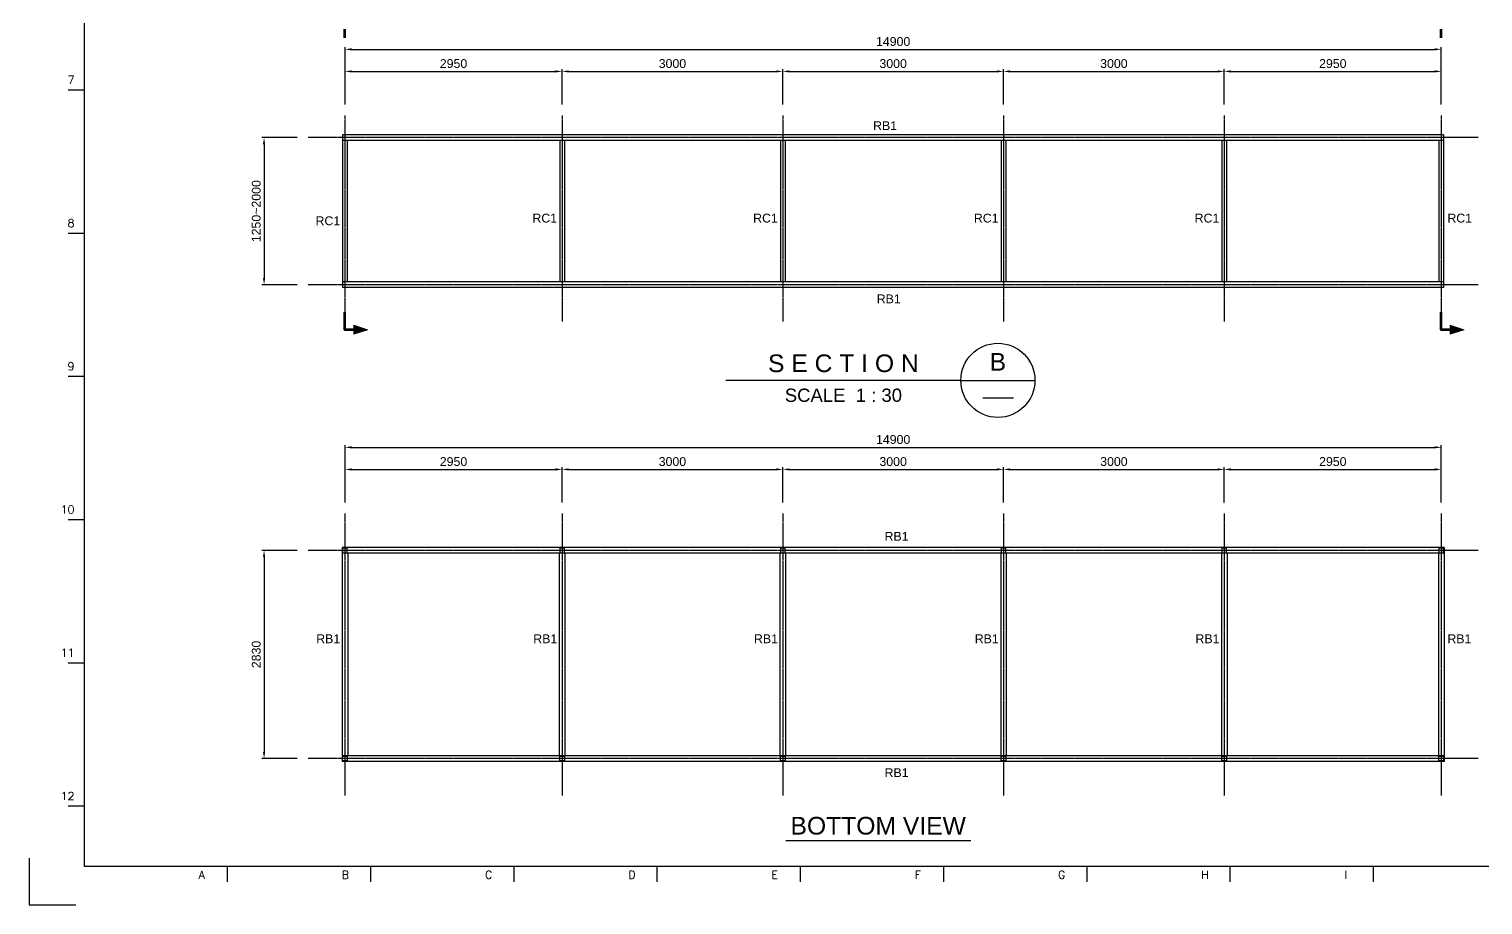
# Model space of a CAD drawing. Header units: millimetres. Extents: x 376548 to 485787, y -156716 to -17718.
# Drawn here: x 450117 to 469876, y -128678 to -116773 of the extents above; entities that cross this region are included whole.
import ezdxf
from ezdxf.enums import TextEntityAlignment as Align

# ---------------------------------------------------------------- set-up
doc = ezdxf.new("R2010")
doc.units = ezdxf.units.MM
doc.header["$LTSCALE"] = 2
doc.linetypes.add('CENTER', pattern=[2, 1.25, -0.25, 0.25, -0.25])
doc.layers.get('Defpoints').update_dxf_attribs({"color": 250})
for name, color, linetype in [('C_BLOCK', 7, 'Continuous'), ('C_CEN', 1, 'CENTER'), ('C_DIM', 7, 'Continuous'), ('C_GIRDER', 2, 'Continuous'), ('C_TEXT_01', 2, 'Continuous'), ('TAN-TIT', 30, 'Continuous'), ('TITLE', 7, 'Continuous')]:
    doc.layers.add(name, color=color, linetype=linetype)
doc.styles.add('Arial', font='arial.ttf')
doc.styles.add('COM', font='COMPLEX', dxfattribs={"height": 5})
doc.dimstyles.new('일반도면_0030', dxfattribs={"dimtxt": 120, "dimasz": 90, "dimexe": 30, "dimexo": 150, "dimgap": 45, "dimtad": 1, "dimdec": 0, "dimzin": 0, "dimdsep": 46, "dimtxsty": 'Arial', "dimcen": -150, "dimclrd": 7, "dimclre": 7, "dimclrt": 2, "dimadec": 8, "dimazin": 0, "dimtfac": 1, "dimtdec": 0, "dimtix": 1, "dimtmove": 2, "dimatfit": 3, "dimfxl": 1, "dimtolj": 1, "dimtzin": 0, "dimarcsym": 0})

# ---------------------------------------------------------------- blocks, each defined once
blk = doc.blocks.new('*D915')
at = {"layer": 'C_DIM', "color": 7, "lineweight": -2}
for p, q in [((453761, -123858), (453281, -123858)), ((453311, -123948), (453311, -126598)), ((453761, -126688), (453281, -126688))]:
    blk.add_line(p, q, dxfattribs=at)
at = {"layer": 'C_DIM', "color": 7}
for points in [[(453296, -123948), (453326, -123948), (453311, -123858)], [(453296, -126598), (453326, -126598), (453311, -126688)]]:
    blk.add_solid(points, dxfattribs=at)
at = {"layer": 'Defpoints', "color": 0}
for p in [(453911, -123858), (453311, -126688), (453911, -126688)]:
    blk.add_point(p, dxfattribs=at)
at = {"layer": 'C_DIM', "color": 2, "insert": (453205, -125273), "char_height": 120, "attachment_point": 5, "rotation": 90, "style": 'Arial'}
blk.add_mtext('\\A1;2830', dxfattribs=at)
blk = doc.blocks.new('*D916')
at = {"layer": 'C_DIM', "color": 7, "lineweight": -2}
for p, q in [((454411, -123208), (454411, -122428)), ((454501, -122458), (469221, -122458)), ((469311, -123208), (469311, -122428))]:
    blk.add_line(p, q, dxfattribs=at)
at = {"layer": 'C_DIM', "color": 7}
for points in [[(454501, -122443), (454501, -122473), (454411, -122458)], [(469221, -122443), (469221, -122473), (469311, -122458)]]:
    blk.add_solid(points, dxfattribs=at)
at = {"layer": 'Defpoints', "color": 0}
for p in [(469311, -122458), (454411, -123358), (469311, -123358)]:
    blk.add_point(p, dxfattribs=at)
at = {"layer": 'C_DIM', "color": 2, "insert": (461861, -122352), "char_height": 120, "attachment_point": 5, "style": 'Arial'}
blk.add_mtext('\\A1;14900', dxfattribs=at)
blk = doc.blocks.new('*D917')
at = {"layer": 'C_DIM', "color": 7, "lineweight": -2}
for p, q in [((466361, -123208), (466361, -122728)), ((466451, -122758), (469221, -122758)), ((469311, -123208), (469311, -122728))]:
    blk.add_line(p, q, dxfattribs=at)
at = {"layer": 'C_DIM', "color": 7}
for points in [[(466451, -122743), (466451, -122773), (466361, -122758)], [(469221, -122743), (469221, -122773), (469311, -122758)]]:
    blk.add_solid(points, dxfattribs=at)
at = {"layer": 'Defpoints', "color": 0}
for p in [(469311, -122758), (466361, -123358), (469311, -123358)]:
    blk.add_point(p, dxfattribs=at)
at = {"layer": 'C_DIM', "color": 2, "insert": (467836, -122652), "char_height": 120, "attachment_point": 5, "style": 'Arial'}
blk.add_mtext('\\A1;2950', dxfattribs=at)
blk = doc.blocks.new('*D929')
at = {"layer": 'C_DIM', "color": 7, "lineweight": -2}
for p, q in [((463361, -123208), (463361, -122728)), ((463451, -122758), (466271, -122758)), ((466361, -123208), (466361, -122728))]:
    blk.add_line(p, q, dxfattribs=at)
at = {"layer": 'C_DIM', "color": 7}
for points in [[(463451, -122743), (463451, -122773), (463361, -122758)], [(466271, -122743), (466271, -122773), (466361, -122758)]]:
    blk.add_solid(points, dxfattribs=at)
at = {"layer": 'Defpoints', "color": 0}
for p in [(466361, -122758), (463361, -123358), (466361, -123358)]:
    blk.add_point(p, dxfattribs=at)
at = {"layer": 'C_DIM', "color": 2, "insert": (464861, -122652), "char_height": 120, "attachment_point": 5, "style": 'Arial'}
blk.add_mtext('\\A1;3000', dxfattribs=at)
blk = doc.blocks.new('*D930')
at = {"layer": 'C_DIM', "color": 7, "lineweight": -2}
for p, q in [((460361, -123208), (460361, -122728)), ((460451, -122758), (463271, -122758)), ((463361, -123208), (463361, -122728))]:
    blk.add_line(p, q, dxfattribs=at)
at = {"layer": 'C_DIM', "color": 7}
for points in [[(460451, -122743), (460451, -122773), (460361, -122758)], [(463271, -122743), (463271, -122773), (463361, -122758)]]:
    blk.add_solid(points, dxfattribs=at)
at = {"layer": 'Defpoints', "color": 0}
for p in [(463361, -122758), (460361, -123358), (463361, -123358)]:
    blk.add_point(p, dxfattribs=at)
at = {"layer": 'C_DIM', "color": 2, "insert": (461861, -122652), "char_height": 120, "attachment_point": 5, "style": 'Arial'}
blk.add_mtext('\\A1;3000', dxfattribs=at)
blk = doc.blocks.new('*D931')
at = {"layer": 'C_DIM', "color": 7, "lineweight": -2}
for p, q in [((457361, -123208), (457361, -122728)), ((457451, -122758), (460271, -122758)), ((460361, -123208), (460361, -122728))]:
    blk.add_line(p, q, dxfattribs=at)
at = {"layer": 'C_DIM', "color": 7}
for points in [[(457451, -122743), (457451, -122773), (457361, -122758)], [(460271, -122743), (460271, -122773), (460361, -122758)]]:
    blk.add_solid(points, dxfattribs=at)
at = {"layer": 'Defpoints', "color": 0}
for p in [(460361, -122758), (457361, -123358), (460361, -123358)]:
    blk.add_point(p, dxfattribs=at)
at = {"layer": 'C_DIM', "color": 2, "insert": (458861, -122652), "char_height": 120, "attachment_point": 5, "style": 'Arial'}
blk.add_mtext('\\A1;3000', dxfattribs=at)
blk = doc.blocks.new('*D932')
at = {"layer": 'C_DIM', "color": 7, "lineweight": -2}
for p, q in [((454411, -123208), (454411, -122728)), ((454501, -122758), (457271, -122758)), ((457361, -123208), (457361, -122728))]:
    blk.add_line(p, q, dxfattribs=at)
at = {"layer": 'C_DIM', "color": 7}
for points in [[(454501, -122743), (454501, -122773), (454411, -122758)], [(457271, -122743), (457271, -122773), (457361, -122758)]]:
    blk.add_solid(points, dxfattribs=at)
at = {"layer": 'Defpoints', "color": 0}
for p in [(457361, -122758), (454411, -123358), (457361, -123358)]:
    blk.add_point(p, dxfattribs=at)
at = {"layer": 'C_DIM', "color": 2, "insert": (455886, -122652), "char_height": 120, "attachment_point": 5, "style": 'Arial'}
blk.add_mtext('\\A1;2950', dxfattribs=at)
blk = doc.blocks.new('BORDER')
at = {"layer": 'TAN-TIT'}
for p, q in [((498, 16468), (498, 352)), ((498, 7383), (353, 7383)), ((498, 6085), (353, 6085)), ((498, 4787), (353, 4787)), ((498, 3489), (353, 3489)), ((498, 2192), (353, 2192)), ((498, 894), (353, 894)), ((498, 352), (23282, 352)), ((1796, 352), (1796, 208)), ((3093, 352), (3093, 208)), ((4391, 352), (4391, 208)), ((5689, 352), (5689, 208)), ((6987, 352), (6987, 208)), ((8285, 352), (8285, 208)), ((9583, 352), (9583, 208)), ((10881, 352), (10881, 208)), ((12178, 352), (12178, 208))]:
    blk.add_line(p, q, dxfattribs=at)
at = {"layer": 'TAN-TIT', "linetype": 'Continuous'}
for p, q in [((0, 424), (0, 0)), ((0, 0), (424, 0))]:
    blk.add_line(p, q, dxfattribs=at)
at = {"layer": 'TAN-TIT', "style": 'COM'}
for s, p in [('7', (411, 7441)), ('8', (411, 6143)), ('9', (411, 4845)), ('10', (411, 3547)), ('11', (411, 2249)), ('12', (411, 951))]:
    blk.add_text(s, height=72.1, dxfattribs=at).set_placement(p, align=Align.RIGHT)
for s, p in [('A', (1536, 237)), ('B', (2834, 237)), ('C', (4132, 237)), ('D', (5430, 237)), ('E', (6727, 237)), ('F', (8025, 237)), ('G', (9323, 237)), ('H', (10621, 237)), ('I', (11919, 237))]:
    blk.add_text(s, height=72.1, dxfattribs=at).set_placement(p)
blk = doc.blocks.new('*D977')
at = {"layer": 'C_DIM', "color": 7, "lineweight": -2}
for p, q in [((454411, -117798), (454411, -117018)), ((454501, -117048), (469221, -117048)), ((469311, -117798), (469311, -117018))]:
    blk.add_line(p, q, dxfattribs=at)
at = {"layer": 'C_DIM', "color": 7}
for points in [[(454501, -117033), (454501, -117063), (454411, -117048)], [(469221, -117033), (469221, -117063), (469311, -117048)]]:
    blk.add_solid(points, dxfattribs=at)
at = {"layer": 'Defpoints', "color": 0}
for p in [(469311, -117048), (454411, -117948), (469311, -117948)]:
    blk.add_point(p, dxfattribs=at)
at = {"layer": 'C_DIM', "color": 2, "insert": (461861, -116942), "char_height": 120, "attachment_point": 5, "style": 'Arial'}
blk.add_mtext('\\A1;14900', dxfattribs=at)
blk = doc.blocks.new('*D978')
at = {"layer": 'C_DIM', "color": 7, "lineweight": -2}
for p, q in [((454411, -117798), (454411, -117318)), ((454501, -117348), (457271, -117348)), ((457361, -117798), (457361, -117318))]:
    blk.add_line(p, q, dxfattribs=at)
at = {"layer": 'C_DIM', "color": 7}
for points in [[(454501, -117333), (454501, -117363), (454411, -117348)], [(457271, -117333), (457271, -117363), (457361, -117348)]]:
    blk.add_solid(points, dxfattribs=at)
at = {"layer": 'Defpoints', "color": 0}
for p in [(457361, -117348), (454411, -117948), (457361, -117948)]:
    blk.add_point(p, dxfattribs=at)
at = {"layer": 'C_DIM', "color": 2, "insert": (455886, -117242), "char_height": 120, "attachment_point": 5, "style": 'Arial'}
blk.add_mtext('\\A1;2950', dxfattribs=at)
blk = doc.blocks.new('*D979')
at = {"layer": 'C_DIM', "color": 7, "lineweight": -2}
for p, q in [((466361, -117798), (466361, -117318)), ((466451, -117348), (469221, -117348)), ((469311, -117798), (469311, -117318))]:
    blk.add_line(p, q, dxfattribs=at)
at = {"layer": 'C_DIM', "color": 7}
for points in [[(466451, -117333), (466451, -117363), (466361, -117348)], [(469221, -117333), (469221, -117363), (469311, -117348)]]:
    blk.add_solid(points, dxfattribs=at)
at = {"layer": 'Defpoints', "color": 0}
for p in [(469311, -117348), (466361, -117948), (469311, -117948)]:
    blk.add_point(p, dxfattribs=at)
at = {"layer": 'C_DIM', "color": 2, "insert": (467836, -117242), "char_height": 120, "attachment_point": 5, "style": 'Arial'}
blk.add_mtext('\\A1;2950', dxfattribs=at)
blk = doc.blocks.new('*D973')
at = {"layer": 'C_DIM', "color": 7, "lineweight": -2}
for p, q in [((463361, -117798), (463361, -117318)), ((463451, -117348), (466271, -117348)), ((466361, -117798), (466361, -117318))]:
    blk.add_line(p, q, dxfattribs=at)
at = {"layer": 'C_DIM', "color": 7}
for points in [[(463451, -117333), (463451, -117363), (463361, -117348)], [(466271, -117333), (466271, -117363), (466361, -117348)]]:
    blk.add_solid(points, dxfattribs=at)
at = {"layer": 'Defpoints', "color": 0}
for p in [(466361, -117348), (463361, -117948), (466361, -117948)]:
    blk.add_point(p, dxfattribs=at)
at = {"layer": 'C_DIM', "color": 2, "insert": (464861, -117242), "char_height": 120, "attachment_point": 5, "style": 'Arial'}
blk.add_mtext('\\A1;3000', dxfattribs=at)
blk = doc.blocks.new('*D974')
at = {"layer": 'C_DIM', "color": 7, "lineweight": -2}
for p, q in [((460361, -117798), (460361, -117318)), ((460451, -117348), (463271, -117348)), ((463361, -117798), (463361, -117318))]:
    blk.add_line(p, q, dxfattribs=at)
at = {"layer": 'C_DIM', "color": 7}
for points in [[(460451, -117333), (460451, -117363), (460361, -117348)], [(463271, -117333), (463271, -117363), (463361, -117348)]]:
    blk.add_solid(points, dxfattribs=at)
at = {"layer": 'Defpoints', "color": 0}
for p in [(463361, -117348), (460361, -117948), (463361, -117948)]:
    blk.add_point(p, dxfattribs=at)
at = {"layer": 'C_DIM', "color": 2, "insert": (461861, -117242), "char_height": 120, "attachment_point": 5, "style": 'Arial'}
blk.add_mtext('\\A1;3000', dxfattribs=at)
blk = doc.blocks.new('*D975')
at = {"layer": 'C_DIM', "color": 7, "lineweight": -2}
for p, q in [((457361, -117798), (457361, -117318)), ((457451, -117348), (460271, -117348)), ((460361, -117798), (460361, -117318))]:
    blk.add_line(p, q, dxfattribs=at)
at = {"layer": 'C_DIM', "color": 7}
for points in [[(457451, -117333), (457451, -117363), (457361, -117348)], [(460271, -117333), (460271, -117363), (460361, -117348)]]:
    blk.add_solid(points, dxfattribs=at)
at = {"layer": 'Defpoints', "color": 0}
for p in [(460361, -117348), (457361, -117948), (460361, -117948)]:
    blk.add_point(p, dxfattribs=at)
at = {"layer": 'C_DIM', "color": 2, "insert": (458861, -117242), "char_height": 120, "attachment_point": 5, "style": 'Arial'}
blk.add_mtext('\\A1;3000', dxfattribs=at)
blk = doc.blocks.new('*D976')
at = {"layer": 'C_GIRDER', "color": 7, "lineweight": -2}
for p, q in [((453761, -118248), (453281, -118248)), ((453311, -118338), (453311, -120158)), ((453761, -120248), (453281, -120248))]:
    blk.add_line(p, q, dxfattribs=at)
at = {"layer": 'C_GIRDER', "color": 7}
for points in [[(453296, -118338), (453326, -118338), (453311, -118248)], [(453296, -120158), (453326, -120158), (453311, -120248)]]:
    blk.add_solid(points, dxfattribs=at)
at = {"layer": 'Defpoints', "color": 0}
for p in [(453911, -118248), (453311, -120248), (453911, -120248)]:
    blk.add_point(p, dxfattribs=at)
at = {"layer": 'C_GIRDER', "color": 2, "insert": (453205, -119248), "char_height": 120, "attachment_point": 5, "rotation": 90, "style": 'Arial'}
blk.add_mtext('\\A1;1250~2000', dxfattribs=at)
blk = doc.blocks.new('MS')
at = {"layer": 'C_BLOCK', "color": 1, "linetype": 'Continuous', "lineweight": 13}
for p, q in [((-8.67, 3.56), (-7, 8.89)), ((-8.58, 3.62), (-7, 8.68)), ((-8.5, 3.69), (-7, 8.47)), ((-8.41, 3.75), (-7, 8.26)), ((-8.33, 3.81), (-7, 8.06)), ((-8.24, 3.87), (-7, 7.85)), ((-8.16, 3.94), (-7, 7.64)), ((-8.07, 4), (-7, 7.43)), ((-7.99, 4.06), (-7, 7.22)), ((-7.9, 4.12), (-7, 7.01)), ((-7.82, 4.19), (-7, 6.8)), ((-7.73, 4.25), (-7, 6.59)), ((-7.65, 4.31), (-7, 6.39)), ((-7.56, 4.37), (-7, 6.18)), ((-7.48, 4.43), (-7, 5.97)), ((-7, 8.89), (-5.33, 3.56)), ((-7, 8.68), (-5.42, 3.62)), ((-7, 8.47), (-5.5, 3.69)), ((-7, 8.26), (-5.59, 3.75)), ((-7, 8.06), (-5.67, 3.81)), ((-7, 7.85), (-5.76, 3.87)), ((-7, 7.64), (-5.84, 3.94)), ((-7, 7.43), (-5.93, 4)), ((-7, 7.22), (-6.01, 4.06)), ((-7, 7.01), (-6.1, 4.12)), ((-7, 6.8), (-6.18, 4.19)), ((-7, 6.59), (-6.27, 4.25)), ((-7, 6.39), (-6.35, 4.31)), ((-7, 6.18), (-6.44, 4.37)), ((-7, 5.97), (-6.52, 4.43)), ((-5.33, 3.56), (-8.67, 3.56)), ((-5.42, 3.62), (-8.58, 3.62)), ((-5.5, 3.69), (-8.5, 3.69)), ((-5.59, 3.75), (-8.41, 3.75)), ((-5.67, 3.81), (-8.33, 3.81)), ((-5.76, 3.87), (-8.24, 3.87)), ((-5.84, 3.94), (-8.16, 3.94)), ((-5.93, 4), (-8.07, 4)), ((-6.01, 4.06), (-7.99, 4.06)), ((-6.1, 4.12), (-7.9, 4.12)), ((-6.18, 4.19), (-7.82, 4.19)), ((-6.27, 4.25), (-7.73, 4.25)), ((-6.35, 4.31), (-7.65, 4.31)), ((-6.44, 4.37), (-7.56, 4.37)), ((-6.52, 4.43), (-7.48, 4.43)), ((-7.39, 4.5), (-7, 5.76)), ((-6.61, 4.5), (-7.39, 4.5)), ((-7.31, 4.56), (-7, 5.55)), ((-6.69, 4.56), (-7.31, 4.56)), ((-7.22, 4.62), (-7, 5.34)), ((-6.78, 4.62), (-7.22, 4.62)), ((-7.14, 4.68), (-7, 5.13)), ((-6.86, 4.68), (-7.14, 4.68)), ((-7.06, 4.75), (-7, 4.92)), ((-6.94, 4.75), (-7.06, 4.75)), ((-7, 5.76), (-6.61, 4.5)), ((-7, 5.55), (-6.69, 4.56)), ((-7, 5.34), (-6.78, 4.62)), ((-7, 5.13), (-6.86, 4.68)), ((-7, 4.92), (-6.94, 4.75))]:
    blk.add_line(p, q, dxfattribs=at)
at = {"layer": 'C_BLOCK', "color": 3, "linetype": 'Continuous', "lineweight": 70, "flags": 128}
blk.add_lwpolyline([(-7, 3.5), (-7, 0), (0, 0)], dxfattribs=at)
at = {"layer": 'C_BLOCK', "color": 1, "linetype": 'Continuous', "lineweight": 13}
blk.add_3dface([(-8.75, 3.5), (-7, 9.1), (-5.25, 3.5)], dxfattribs=at)

msp = doc.modelspace()

# ---------------------------------------------------------------- linework, layer by layer
at = {"layer": 'C_BLOCK', "color": 3, "linetype": 'Continuous', "lineweight": 70}
for p, q in [((454410.8, -116892.3), (454410.8, -116772.6)), ((469310.8, -116892.3), (469310.8, -116772.6))]:
    msp.add_line(p, q, dxfattribs=at)
at = {"layer": 'C_CEN'}
for p, q in [((454410.8, -117947.9), (454410.8, -120747.9)), ((457360.8, -117947.9), (457360.8, -120747.9)), ((460360.8, -117947.9), (460360.8, -120747.9)), ((463360.8, -117947.9), (463360.8, -120747.9)), ((466360.8, -117947.9), (466360.8, -120747.9)), ((469310.8, -117947.9), (469310.8, -120747.9)), ((469810.8, -118247.9), (453910.8, -118247.9)), ((469810.8, -120247.9), (453910.8, -120247.9)), ((454410.8, -123358.2), (454410.8, -127188.2)), ((457360.8, -123358.2), (457360.8, -127188.2)), ((460360.8, -123358.2), (460360.8, -127188.2)), ((463360.8, -123358.2), (463360.8, -127188.2)), ((466360.8, -123358.2), (466360.8, -127188.2)), ((469310.8, -123358.2), (469310.8, -127188.2)), ((469810.8, -123858.2), (453910.8, -123858.2)), ((469810.8, -126688.2), (453910.8, -126688.2))]:
    msp.add_line(p, q, dxfattribs=at)
at = {"layer": 'C_GIRDER'}
for p, q in [((454379.1, -118209.8), (454379.1, -120286)), ((469342.6, -118209.8), (454379.1, -118209.8)), ((469342.6, -118286), (454379.1, -118286)), ((454442.6, -118286), (454442.6, -120209.8)), ((457329.1, -118286), (457329.1, -120209.8)), ((457392.6, -118286), (457392.6, -120209.8)), ((460329.1, -118286), (460329.1, -120209.8)), ((460392.6, -118286), (460392.6, -120209.8)), ((463329.1, -118286), (463329.1, -120209.8)), ((463392.6, -118286), (463392.6, -120209.8)), ((466329.1, -118286), (466329.1, -120209.8)), ((466392.6, -118286), (466392.6, -120209.8)), ((469279.1, -118286), (469279.1, -120209.8)), ((469342.6, -118209.8), (469342.6, -120286)), ((469342.6, -120209.8), (454379.1, -120209.8)), ((469342.6, -120286), (454379.1, -120286)), ((469348.9, -123820.1), (454372.7, -123820.1)), ((454372.7, -123820.1), (454372.7, -126726.3)), ((469348.9, -123820.1), (469348.9, -126726.3)), ((469348.9, -123896.3), (454372.7, -123896.3)), ((454448.9, -123896.3), (454448.9, -126650.1)), ((457322.7, -123896.3), (457322.7, -126650.1)), ((457398.9, -123896.3), (457398.9, -126650.1)), ((460322.7, -123896.3), (460322.7, -126650.1)), ((460398.9, -123896.3), (460398.9, -126650.1)), ((463322.7, -123896.3), (463322.7, -126650.1)), ((463398.9, -123896.3), (463398.9, -126650.1)), ((466322.7, -123896.3), (466322.7, -126650.1)), ((466398.9, -123896.3), (466398.9, -126650.1)), ((469272.7, -123896.3), (469272.7, -126650.1)), ((469348.9, -126650.1), (454372.7, -126650.1)), ((469348.9, -126726.3), (454372.7, -126726.3))]:
    msp.add_line(p, q, dxfattribs=at)
for points in [[(454379.1, -123890), (454442.6, -123890), (454442.6, -123826.5), (454379.1, -123826.5)], [(457329.1, -123890), (457392.6, -123890), (457392.6, -123826.5), (457329.1, -123826.5)], [(460329.1, -123890), (460392.6, -123890), (460392.6, -123826.5), (460329.1, -123826.5)], [(463329.1, -123890), (463392.6, -123890), (463392.6, -123826.5), (463329.1, -123826.5)], [(466329.1, -123890), (466392.6, -123890), (466392.6, -123826.5), (466329.1, -123826.5)], [(466329.1, -123890), (466392.6, -123890), (466392.6, -123826.5), (466329.1, -123826.5)], [(469279.1, -123890), (469342.6, -123890), (469342.6, -123826.5), (469279.1, -123826.5)], [(454379.1, -126656.5), (454442.6, -126656.5), (454442.6, -126720), (454379.1, -126720)], [(457329.1, -126656.5), (457392.6, -126656.5), (457392.6, -126720), (457329.1, -126720)], [(460329.1, -126656.5), (460392.6, -126656.5), (460392.6, -126720), (460329.1, -126720)], [(463329.1, -126656.5), (463392.6, -126656.5), (463392.6, -126720), (463329.1, -126720)], [(466329.1, -126656.5), (466392.6, -126656.5), (466392.6, -126720), (466329.1, -126720)], [(466329.1, -126656.5), (466392.6, -126656.5), (466392.6, -126720), (466329.1, -126720)], [(466329.1, -126656.5), (466392.6, -126656.5), (466392.6, -126720), (466329.1, -126720)], [(469279.1, -126656.5), (469342.6, -126656.5), (469342.6, -126720), (469279.1, -126720)]]:
    msp.add_lwpolyline(points, close=True, dxfattribs=at)
at = {"layer": 'TITLE', "color": 1, "linetype": 'Continuous'}
for p, q in [((462780.5, -121547.4), (459588.5, -121547.4)), ((460400.2, -127801.1), (462914.7, -127801.1))]:
    msp.add_line(p, q, dxfattribs=at)
msp.add_lwpolyline([(462780.5, -121547.4), (463788.5, -121547.4)], dxfattribs=at)
at = {"layer": 'TITLE', "color": 2, "linetype": 'Continuous'}
msp.add_lwpolyline([(463078, -121786.9), (463496.9, -121786.9)], dxfattribs=at)
at = {"layer": 'TITLE', "color": 1, "linetype": 'Continuous'}
msp.add_circle((463284.5, -121547.4), 504, dxfattribs=at)

# ---------------------------------------------------------------- block references
at = {"xscale": 1.5, "yscale": 1.5, "zscale": 1.5}
msp.add_blockref('BORDER', (450117.2, -128677.6), dxfattribs=at)
at = {"layer": 'C_BLOCK', "color": 7, "linetype": 'Continuous', "lineweight": 0, "xscale": -34.28571428571428, "yscale": 34.28571428571428, "zscale": 34.28571428571428, "rotation": 270}
for p in [(454410.8, -120618.7), (469310.8, -120618.7)]:
    msp.add_blockref('MS', p, dxfattribs=at)

# ---------------------------------------------------------------- texts
at = {"layer": 'C_TEXT_01', "style": 'Arial'}
for s, p in [('RB1', (461588.1, -118145.5)), ('RC1', (454010.3, -119438.2)), ('RC1', (456958.1, -119401.8)), ('RC1', (459958.1, -119401.8)), ('RC1', (462958.1, -119401.8)), ('RC1', (465958.1, -119401.8)), ('RC1', (469393.6, -119401.8)), ('RB1', (461638.1, -120499.6)), ('RB1', (461744.3, -123727.1)), ('RB1', (454019.6, -125119.8)), ('RB1', (456969.6, -125119.8)), ('RB1', (459969.6, -125119.8)), ('RB1', (462969.6, -125119.8)), ('RB1', (465969.6, -125119.8)), ('RB1', (469393.6, -125119.8)), ('RB1', (461744.3, -126939.9))]:
    msp.add_text(s, height=120, dxfattribs=at).set_placement(p)
at = {"layer": 'TITLE', "color": 3, "ltscale": 10, "style": 'Arial'}
for s, p in [('S E C T I O N', (461184.5, -121435.4)), ('BOTTOM VIEW', (461657.5, -127721))]:
    msp.add_text(s, height=240, dxfattribs=at).set_placement(p, align=Align.CENTER)
at = {"layer": 'TITLE', "color": 2, "ltscale": 10, "style": 'Arial'}
msp.add_text('B', height=240, dxfattribs=at).set_placement((463284.5, -121295.4), align=Align.MIDDLE)
at = {"layer": 'TITLE', "color": 2, "linetype": 'Continuous', "style": 'Arial'}
msp.add_text('SCALE  1 : 30', height=180, dxfattribs=at).set_placement((461184.6, -121659.4), align=Align.TOP_CENTER)

# ---------------------------------------------------------------- dimensions: what is measured, and where the dimension line sits
at = {"layer": 'C_DIM'}
for base, p1, p2, picture, middle in [((469310.8, -117047.9), (454410.8, -117947.9), (469310.8, -117947.9), '*D977', (461860.8, -116941.7)), ((457360.8, -117347.9), (454410.8, -117947.9), (457360.8, -117947.9), '*D978', (455885.8, -117241.7)), ((460360.8, -117347.9), (457360.8, -117947.9), (460360.8, -117947.9), '*D975', (458860.8, -117241.6)), ((463360.8, -117347.9), (460360.8, -117947.9), (463360.8, -117947.9), '*D974', (461860.8, -117241.6)), ((466360.8, -117347.9), (463360.8, -117947.9), (466360.8, -117947.9), '*D973', (464860.8, -117241.6)), ((469310.8, -117347.9), (466360.8, -117947.9), (469310.8, -117947.9), '*D979', (467835.8, -117241.7)), ((469310.8, -122458.2), (454410.8, -123358.2), (469310.8, -123358.2), '*D916', (461860.8, -122352)), ((457360.8, -122758.2), (454410.8, -123358.2), (457360.8, -123358.2), '*D932', (455885.8, -122652)), ((460360.8, -122758.2), (457360.8, -123358.2), (460360.8, -123358.2), '*D931', (458860.8, -122651.9)), ((463360.8, -122758.2), (460360.8, -123358.2), (463360.8, -123358.2), '*D930', (461860.8, -122651.9)), ((466360.8, -122758.2), (463360.8, -123358.2), (466360.8, -123358.2), '*D929', (464860.8, -122651.9)), ((469310.8, -122758.2), (466360.8, -123358.2), (469310.8, -123358.2), '*D917', (467835.8, -122652))]:
    dim = msp.add_linear_dim(base=base, p1=p1, p2=p2, dimstyle='일반도면_0030', dxfattribs=at)
    dim.commit()
    dim.dimension.update_dxf_attribs({"geometry": picture, "text_midpoint": middle})
dim = msp.add_aligned_dim(p1=(453910.8, -123858.2), p2=(453910.8, -126688.2), distance=-600, dimstyle='일반도면_0030', dxfattribs=at)
dim.commit()
dim.dimension.update_dxf_attribs({"geometry": '*D915', "text_midpoint": (453204.5, -125273.2)})
at = {"layer": 'C_GIRDER'}
dim = msp.add_linear_dim(base=(453310.8, -120247.9), p1=(453910.8, -118247.9), p2=(453910.8, -120247.9), angle=90, text='1250~<>', dimstyle='일반도면_0030', dxfattribs=at)
dim.commit()
dim.dimension.update_dxf_attribs({"geometry": '*D976', "text_midpoint": (453204.6, -119247.9)})

doc.saveas('drawing.dxf')
